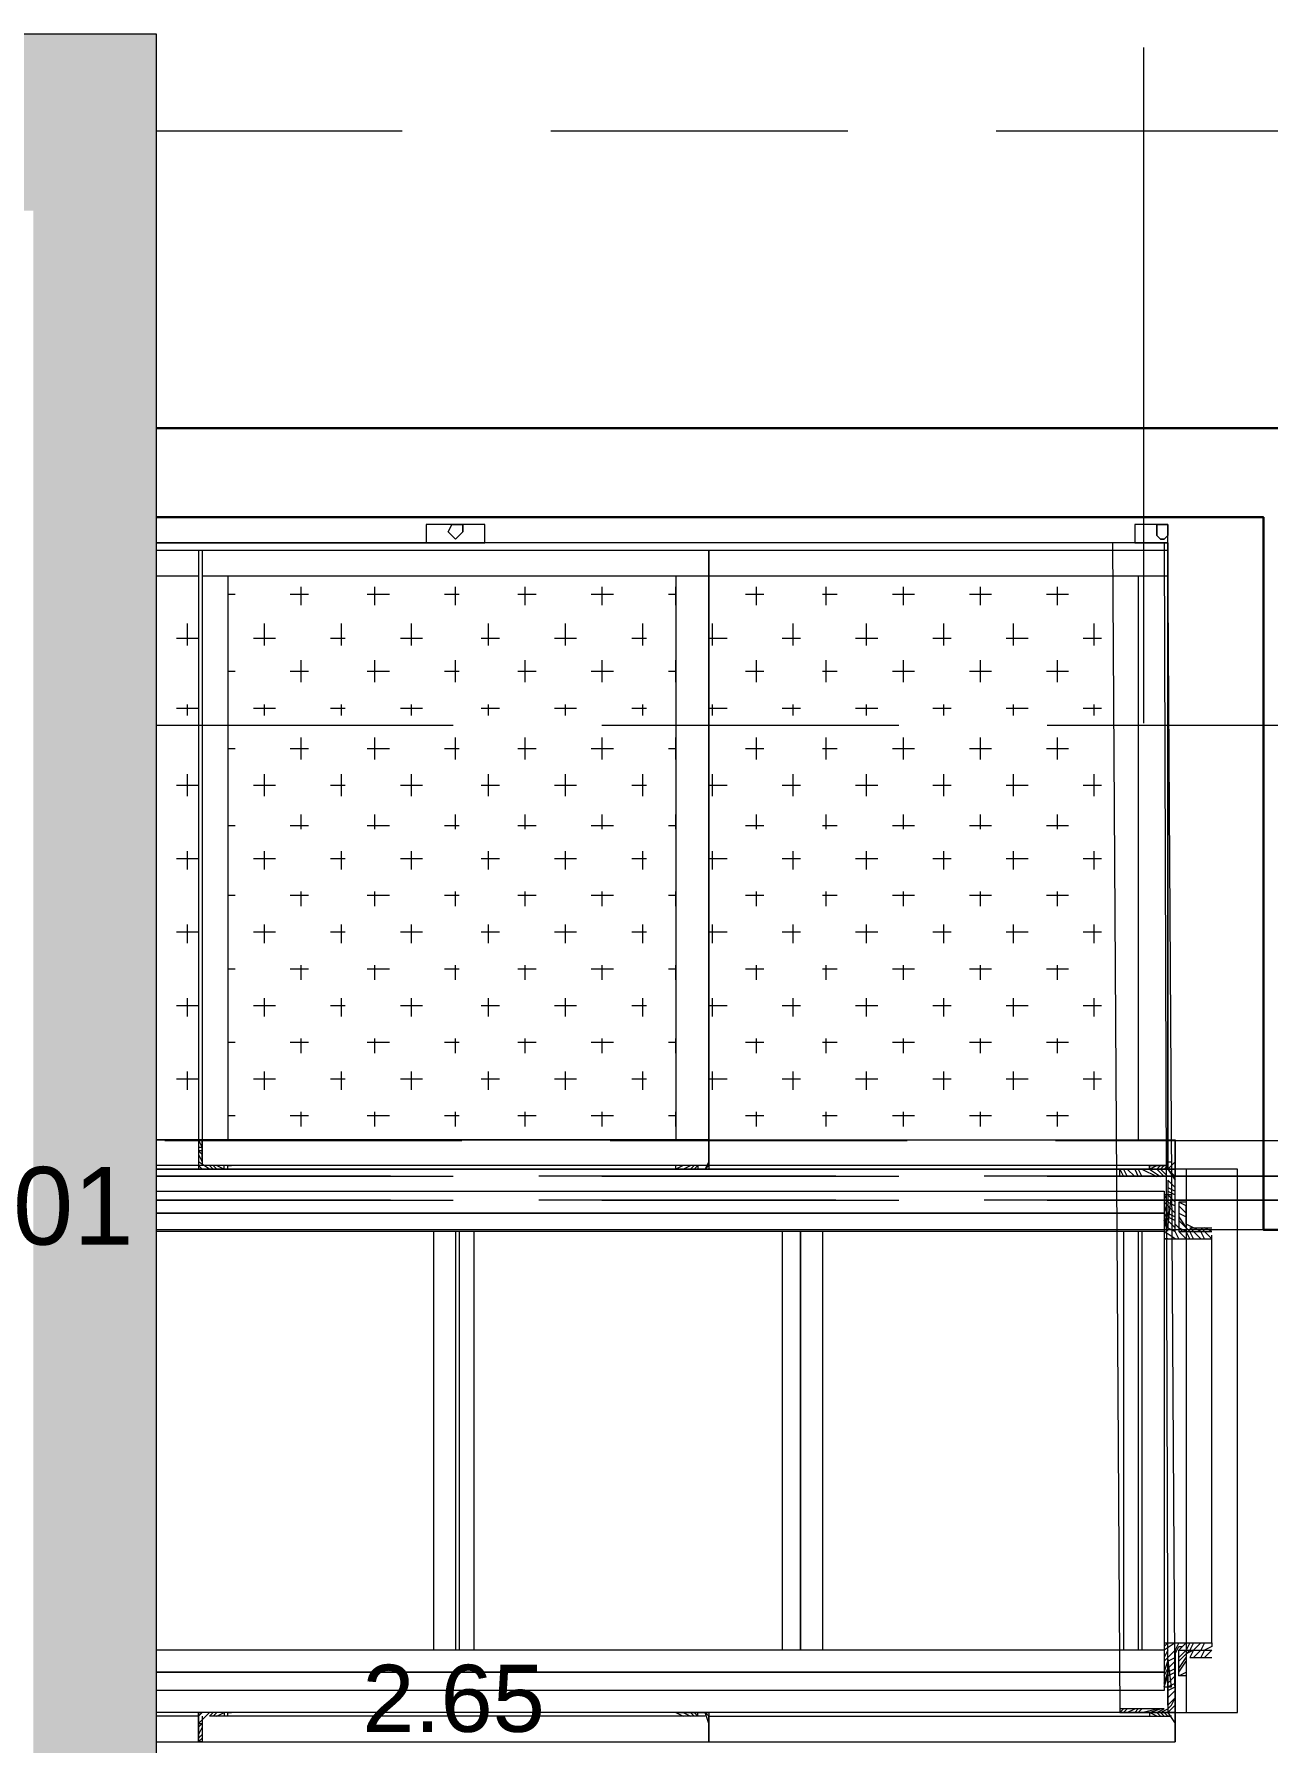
# Model space of a CAD drawing. Header units: metres. Extents: x 149 to 429, y -3 to 162.
# Drawn here: x 366.722 to 368.799, y 107.36 to 110.238 of the extents above; entities that cross this region are included whole.
import ezdxf

# ---------------------------------------------------------------- set-up
doc = ezdxf.new("R2010")
doc.units = ezdxf.units.M
doc.linetypes.add('IMPORT-Dashed _3_', pattern=[0.75, 0.5, -0.25])
doc.layers.add('1053_ARQ_BASE_MATADOURO_dwg', color=7, linetype='Continuous', lineweight=5, true_color=0x767676)
for name, color, linetype, lineweight in [('A-DETL', 7, 'Continuous', 5), ('A-DETL-GENF', 7, 'Continuous', 5), ('A-EQUIPAMENTOS', 7, 'Continuous', 5), ('A-PAREDE', 7, 'Continuous', 30), ('A-VISTA03', 7, 'Continuous', 9), ('A_PROJEÇÃO', 7, 'IMPORT-Dashed _3_', 5), ('PDF_Text', 7, 'Continuous', 5)]:
    doc.layers.add(name, color=color, linetype=linetype, lineweight=lineweight)
doc.styles.add('Arial', font='arial.ttf', dxfattribs={"height": 0.113})
doc.styles.add('Arial_1', font='arial.ttf', dxfattribs={"height": 0.1308})

# ---------------------------------------------------------------- blocks, each defined once
blk = doc.blocks.new('1053_ARQ_BASE_MATADOURO_dwg_arq geral tgov-4039641-TÉRREO 1_20 - Dependente 2')
at = {"layer": 'A-PAREDE', "color": 253, "true_color": 0xaaaaaa, "flags": 128}
for points in [[(34.3046, 25.1882), (32.3266, 25.1882), (32.3266, 26.3882), (30.3125, 26.3882)], [(30.3125, 26.2382), (32.1766, 26.2382), (32.1766, 25.0382), (34.3046, 25.0382)]]:
    blk.add_lwpolyline(points, dxfattribs=at)
at = {"layer": 'A-VISTA03', "color": 253, "true_color": 0xaaaaaa}
blk.add_line((32.1766, 25.0382), (30.3125, 25.0382), dxfattribs=at)
at = {"layer": 'A_PROJEÇÃO', "color": 253, "true_color": 0xaaaaaa}
for p, q in [((32.3266, 25.1882), (30.3125, 25.1882)), ((32.2066, 25.1282), (30.3125, 25.1282)), ((30.3125, 25.1282), (34.3046, 25.1282)), ((32.2066, 25.0882), (30.3125, 25.0882)), ((30.3125, 25.0882), (34.3046, 25.0882))]:
    blk.add_line(p, q, dxfattribs=at)
at = {"layer": 'A_PROJEÇÃO', "color": 253, "true_color": 0xaaaaaa, "flags": 128}
for points in [[(32.7766, 25.1882), (32.7766, 26.8882), (30.3125, 26.8882)], [(30.3125, 25.8882), (55.2046, 25.8882), (55.2046, 15.2832)]]:
    blk.add_lwpolyline(points, dxfattribs=at)
blk = doc.blocks.new('1053_ARQ_BASE_MATADOURO_dwg_EQUIP-4039643-TÉRREO 1_20 - Dependente 2')
at = {"layer": 'A-EQUIPAMENTOS', "color": 253, "true_color": 0xaaaaaa}
for p, q in [((3.8887, 14.8991), (3.8825, 14.9053)), ((3.8887, 14.9114), (3.8949, 14.9114)), ((3.8887, 14.8867), (3.8825, 14.8991)), ((3.9135, 14.862), (3.9073, 14.8682)), ((4.6863, 14.862), (4.6986, 14.8682)), ((4.6986, 14.862), (4.711, 14.8682)), ((4.711, 14.862), (4.7172, 14.8682)), ((5.4405, 14.862), (5.4467, 14.8558)), ((5.4467, 14.862), (5.4591, 14.8558)), ((5.4591, 14.862), (5.4652, 14.8558)), ((5.4652, 14.862), (5.4714, 14.8558)), ((5.4714, 14.862), (5.4962, 14.8558)), ((5.5456, 13.947), (5.5456, 14.862)), ((5.5085, 14.8249), (3.8117, 14.8249)), ((5.5147, 14.8373), (5.5271, 14.8249)), ((5.5147, 14.8249), (5.5271, 14.8187)), ((5.5085, 14.794), (3.8117, 14.794)), ((5.5147, 14.8125), (5.5271, 14.8002)), ((5.5147, 14.7569), (5.5085, 14.7693)), ((5.5332, 14.7878), (5.5456, 14.7693)), ((4.2782, 14.0521), (4.2782, 14.7569)), ((4.3153, 14.0521), (4.3153, 14.7569)), ((4.3215, 14.0521), (4.3215, 14.7569)), ((4.3462, 14.0521), (4.3462, 14.7569)), ((4.8655, 14.0521), (4.8655, 14.7569)), ((4.9336, 14.0521), (4.9336, 14.7569)), ((5.4405, 14.0521), (5.4405, 14.7569)), ((5.4652, 14.0521), (5.4652, 14.7569)), ((5.4714, 14.0521), (5.4714, 14.7569)), ((5.5147, 14.7445), (5.5085, 14.7507)), ((5.5332, 14.7445), (5.5271, 14.7569)), ((5.5147, 14.0521), (5.5085, 14.0335)), ((5.5332, 14.0645), (5.5271, 14.0521)), ((5.5332, 14.0274), (5.5456, 14.0459)), ((5.5085, 14.0212), (3.8117, 14.0212)), ((5.5147, 14.0212), (5.5271, 14.0274)), ((5.5332, 14.0212), (5.5456, 14.0274)), ((5.5332, 14.0088), (5.5456, 14.0212)), ((5.5147, 13.9841), (5.5271, 13.9903)), ((5.5147, 13.9779), (5.5271, 13.9841)), ((5.5456, 14.0026), (5.5332, 14.0026)), ((5.4405, 13.947), (5.4467, 13.9594)), ((5.4467, 13.947), (5.4591, 13.9594)), ((5.4591, 13.947), (5.4652, 13.9594)), ((5.4652, 13.947), (5.4714, 13.9594)), ((5.4714, 13.947), (5.4962, 13.9594)), ((5.5147, 13.9408), (3.8117, 13.9408)), ((3.9011, 13.947), (3.8825, 13.9346)), ((3.8887, 12.9046), (3.8887, 13.9408)), ((3.9135, 13.947), (3.9073, 13.9408)), ((4.6986, 13.947), (4.711, 13.9408)), ((4.711, 13.947), (4.7172, 13.9408)), ((5.4838, 13.947), (5.4962, 13.9408)), ((5.5147, 13.9346), (5.5209, 13.9346)), ((5.5271, 13.947), (5.5271, 13.8975)), ((3.932, 12.9478), (3.932, 13.8975)), ((4.6863, 12.9478), (4.6863, 13.8975)), ((4.7419, 13.8975), (5.5147, 13.8975)), ((5.4652, 12.9478), (5.4652, 13.8975)), ((4.0557, 13.8752), (4.0557, 13.8505)), ((4.1793, 13.8752), (4.1793, 13.8505)), ((4.3153, 13.8752), (4.3153, 13.8505)), ((4.4328, 13.8752), (4.4328, 13.8505)), ((4.5626, 13.8752), (4.5626, 13.8505)), ((4.6863, 13.8752), (4.6863, 13.8505)), ((4.8223, 13.8752), (4.8223, 13.8505)), ((4.9397, 13.8752), (4.9397, 13.8505)), ((5.0696, 13.8752), (5.0696, 13.8505)), ((5.1994, 13.8752), (5.1994, 13.8505)), ((5.3292, 13.8752), (5.3292, 13.8505)), ((3.932, 13.8567), (3.9444, 13.8567)), ((4.0371, 13.8567), (4.068, 13.8567)), ((4.1669, 13.8567), (4.204, 13.8567)), ((4.2968, 13.8567), (4.3215, 13.8567)), ((4.4204, 13.8567), (4.4513, 13.8567)), ((4.5441, 13.8567), (4.5812, 13.8567)), ((4.6739, 13.8567), (4.6863, 13.8567)), ((4.8037, 13.8567), (4.8346, 13.8567)), ((4.9336, 13.8567), (4.9583, 13.8567)), ((5.051, 13.8567), (5.0881, 13.8567)), ((5.1809, 13.8567), (5.2179, 13.8567)), ((5.3107, 13.8567), (5.3478, 13.8567)), ((3.864, 13.8134), (3.864, 13.7825)), ((3.9938, 13.8134), (3.9938, 13.7825)), ((4.1237, 13.8134), (4.1237, 13.7825)), ((4.2411, 13.8134), (4.2411, 13.7825)), ((4.371, 13.8134), (4.371, 13.7825)), ((4.5008, 13.8134), (4.5008, 13.7825)), ((4.6306, 13.8134), (4.6306, 13.7825)), ((4.7481, 13.8134), (4.7481, 13.7825)), ((4.8841, 13.8134), (4.8841, 13.7825)), ((5.0077, 13.8134), (5.0077, 13.7825)), ((5.1376, 13.8134), (5.1376, 13.7825)), ((5.255, 13.8134), (5.255, 13.7825)), ((5.3911, 13.8134), (5.3911, 13.7825)), ((3.8455, 13.7948), (3.8825, 13.7948)), ((3.9753, 13.7948), (4.0124, 13.7948)), ((4.1051, 13.7948), (4.1298, 13.7948)), ((4.2226, 13.7948), (4.2597, 13.7948)), ((4.3586, 13.7948), (4.3895, 13.7948)), ((4.4822, 13.7948), (4.5193, 13.7948)), ((4.6121, 13.7948), (4.6368, 13.7948)), ((4.7419, 13.7948), (4.7728, 13.7948)), ((4.8655, 13.7948), (4.8965, 13.7948)), ((4.9892, 13.7948), (5.0263, 13.7948)), ((5.119, 13.7948), (5.1499, 13.7948)), ((5.2427, 13.7948), (5.2798, 13.7948)), ((5.3725, 13.7948), (5.4034, 13.7948)), ((3.932, 13.733), (3.9444, 13.733)), ((4.0371, 13.733), (4.068, 13.733)), ((4.0557, 13.7516), (4.0557, 13.7268)), ((4.1669, 13.733), (4.204, 13.733)), ((4.1793, 13.7516), (4.1793, 13.7268)), ((4.2968, 13.733), (4.3215, 13.733)), ((4.3153, 13.7516), (4.3153, 13.7268)), ((4.4204, 13.733), (4.4513, 13.733)), ((4.4328, 13.7516), (4.4328, 13.7268)), ((4.5441, 13.733), (4.5812, 13.733)), ((4.5626, 13.7516), (4.5626, 13.7268)), ((4.6739, 13.733), (4.6863, 13.733)), ((4.6863, 13.7516), (4.6863, 13.7268)), ((4.8037, 13.733), (4.8346, 13.733)), ((4.8223, 13.7516), (4.8223, 13.7268)), ((4.9336, 13.733), (4.9583, 13.733)), ((4.9397, 13.7516), (4.9397, 13.7268)), ((5.051, 13.733), (5.0881, 13.733)), ((5.0696, 13.7516), (5.0696, 13.7268)), ((5.1809, 13.733), (5.2179, 13.733)), ((5.1994, 13.7516), (5.1994, 13.7268)), ((5.3107, 13.733), (5.3478, 13.733)), ((5.3292, 13.7516), (5.3292, 13.7268)), ((3.8455, 13.6712), (3.8825, 13.6712)), ((3.864, 13.6897), (3.864, 13.6588)), ((3.9753, 13.6712), (4.0124, 13.6712)), ((3.9938, 13.6897), (3.9938, 13.6588)), ((4.1051, 13.6712), (4.1298, 13.6712)), ((4.1237, 13.6897), (4.1237, 13.6588)), ((4.2226, 13.6712), (4.2597, 13.6712)), ((4.2411, 13.6897), (4.2411, 13.6588)), ((4.3586, 13.6712), (4.3895, 13.6712)), ((4.371, 13.6897), (4.371, 13.6588)), ((4.4822, 13.6712), (4.5193, 13.6712)), ((4.5008, 13.6897), (4.5008, 13.6588)), ((4.6121, 13.6712), (4.6368, 13.6712)), ((4.6306, 13.6897), (4.6306, 13.6588)), ((4.7419, 13.6712), (4.7728, 13.6712)), ((4.7481, 13.6897), (4.7481, 13.6588)), ((4.8655, 13.6712), (4.8965, 13.6712)), ((4.8841, 13.6897), (4.8841, 13.6588)), ((4.9892, 13.6712), (5.0263, 13.6712)), ((5.0077, 13.6897), (5.0077, 13.6588)), ((5.119, 13.6712), (5.1499, 13.6712)), ((5.1376, 13.6897), (5.1376, 13.6588)), ((5.2427, 13.6712), (5.2798, 13.6712)), ((5.255, 13.6897), (5.255, 13.6588)), ((5.3725, 13.6712), (5.4034, 13.6712)), ((5.3911, 13.6897), (5.3911, 13.6588)), ((4.0557, 13.6279), (4.0557, 13.6032)), ((4.1793, 13.6279), (4.1793, 13.6032)), ((4.3153, 13.6279), (4.3153, 13.6032)), ((4.4328, 13.6279), (4.4328, 13.6032)), ((4.5626, 13.6279), (4.5626, 13.6032)), ((4.6863, 13.6279), (4.6863, 13.6032)), ((4.8223, 13.6279), (4.8223, 13.6032)), ((4.9397, 13.6279), (4.9397, 13.6032)), ((5.0696, 13.6279), (5.0696, 13.6032)), ((5.1994, 13.6279), (5.1994, 13.6032)), ((5.3292, 13.6279), (5.3292, 13.6032)), ((3.932, 13.6094), (3.9444, 13.6094)), ((4.0371, 13.6094), (4.068, 13.6094)), ((4.1669, 13.6094), (4.204, 13.6094)), ((4.2968, 13.6094), (4.3215, 13.6094)), ((4.4204, 13.6094), (4.4513, 13.6094)), ((4.5441, 13.6094), (4.5812, 13.6094)), ((4.6739, 13.6094), (4.6863, 13.6094)), ((4.8037, 13.6094), (4.8346, 13.6094)), ((4.9336, 13.6094), (4.9583, 13.6094)), ((5.051, 13.6094), (5.0881, 13.6094)), ((5.1809, 13.6094), (5.2179, 13.6094)), ((5.3107, 13.6094), (5.3478, 13.6094)), ((3.864, 13.5661), (3.864, 13.5352)), ((3.9938, 13.5661), (3.9938, 13.5352)), ((4.1237, 13.5661), (4.1237, 13.5352)), ((4.2411, 13.5661), (4.2411, 13.5352)), ((4.371, 13.5661), (4.371, 13.5352)), ((4.5008, 13.5661), (4.5008, 13.5352)), ((4.6306, 13.5661), (4.6306, 13.5352)), ((4.7481, 13.5661), (4.7481, 13.5352)), ((4.8841, 13.5661), (4.8841, 13.5352)), ((5.0077, 13.5661), (5.0077, 13.5352)), ((5.1376, 13.5661), (5.1376, 13.5352)), ((5.255, 13.5661), (5.255, 13.5352)), ((5.3911, 13.5661), (5.3911, 13.5352)), ((3.8455, 13.5475), (3.8825, 13.5475)), ((3.9753, 13.5475), (4.0124, 13.5475)), ((4.1051, 13.5475), (4.1298, 13.5475)), ((4.2226, 13.5475), (4.2597, 13.5475)), ((4.3586, 13.5475), (4.3895, 13.5475)), ((4.4822, 13.5475), (4.5193, 13.5475)), ((4.6121, 13.5475), (4.6368, 13.5475)), ((4.7419, 13.5475), (4.7728, 13.5475)), ((4.8655, 13.5475), (4.8965, 13.5475)), ((4.9892, 13.5475), (5.0263, 13.5475)), ((5.119, 13.5475), (5.1499, 13.5475)), ((5.2427, 13.5475), (5.2798, 13.5475)), ((5.3725, 13.5475), (5.4034, 13.5475)), ((4.0557, 13.5043), (4.0557, 13.4795)), ((4.1793, 13.5043), (4.1793, 13.4795)), ((4.3153, 13.5043), (4.3153, 13.4795)), ((4.4328, 13.5043), (4.4328, 13.4795)), ((4.5626, 13.5043), (4.5626, 13.4795)), ((4.6863, 13.5043), (4.6863, 13.4795)), ((4.8223, 13.5043), (4.8223, 13.4795)), ((4.9397, 13.5043), (4.9397, 13.4795)), ((5.0696, 13.5043), (5.0696, 13.4795)), ((5.1994, 13.5043), (5.1994, 13.4795)), ((5.3292, 13.5043), (5.3292, 13.4795)), ((3.932, 13.4857), (3.9444, 13.4857)), ((4.0371, 13.4857), (4.068, 13.4857)), ((4.1669, 13.4857), (4.204, 13.4857)), ((4.2968, 13.4857), (4.3215, 13.4857)), ((4.4204, 13.4857), (4.4513, 13.4857)), ((4.5441, 13.4857), (4.5812, 13.4857)), ((4.6739, 13.4857), (4.6863, 13.4857)), ((4.8037, 13.4857), (4.8346, 13.4857)), ((4.9336, 13.4857), (4.9583, 13.4857)), ((5.051, 13.4857), (5.0881, 13.4857)), ((5.1809, 13.4857), (5.2179, 13.4857)), ((5.3107, 13.4857), (5.3478, 13.4857)), ((3.864, 13.4424), (3.864, 13.4115)), ((3.9938, 13.4424), (3.9938, 13.4115)), ((4.1237, 13.4424), (4.1237, 13.4115)), ((4.2411, 13.4424), (4.2411, 13.4115)), ((4.371, 13.4424), (4.371, 13.4115)), ((4.5008, 13.4424), (4.5008, 13.4115)), ((4.6306, 13.4424), (4.6306, 13.4115)), ((4.7481, 13.4424), (4.7481, 13.4115)), ((4.8841, 13.4424), (4.8841, 13.4115)), ((5.0077, 13.4424), (5.0077, 13.4115)), ((5.1376, 13.4424), (5.1376, 13.4115)), ((5.255, 13.4424), (5.255, 13.4115)), ((5.3911, 13.4424), (5.3911, 13.4115)), ((3.8455, 13.4239), (3.8825, 13.4239)), ((3.9753, 13.4239), (4.0124, 13.4239)), ((4.1051, 13.4239), (4.1298, 13.4239)), ((4.2226, 13.4239), (4.2597, 13.4239)), ((4.3586, 13.4239), (4.3895, 13.4239)), ((4.4822, 13.4239), (4.5193, 13.4239)), ((4.6121, 13.4239), (4.6368, 13.4239)), ((4.7419, 13.4239), (4.7728, 13.4239)), ((4.8655, 13.4239), (4.8965, 13.4239)), ((4.9892, 13.4239), (5.0263, 13.4239)), ((5.119, 13.4239), (5.1499, 13.4239)), ((5.2427, 13.4239), (5.2798, 13.4239)), ((5.3725, 13.4239), (5.4034, 13.4239)), ((3.932, 13.3682), (3.9444, 13.3682)), ((4.0371, 13.3682), (4.068, 13.3682)), ((4.0557, 13.3744), (4.0557, 13.3497)), ((4.1669, 13.3682), (4.204, 13.3682)), ((4.1793, 13.3744), (4.1793, 13.3497)), ((4.2968, 13.3682), (4.3215, 13.3682)), ((4.3153, 13.3744), (4.3153, 13.3497)), ((4.4204, 13.3682), (4.4513, 13.3682)), ((4.4328, 13.3744), (4.4328, 13.3497)), ((4.5441, 13.3682), (4.5812, 13.3682)), ((4.5626, 13.3744), (4.5626, 13.3497)), ((4.6739, 13.3682), (4.6863, 13.3682)), ((4.6863, 13.3744), (4.6863, 13.3497)), ((4.8037, 13.3682), (4.8346, 13.3682)), ((4.8223, 13.3744), (4.8223, 13.3497)), ((4.9336, 13.3682), (4.9583, 13.3682)), ((4.9397, 13.3744), (4.9397, 13.3497)), ((5.051, 13.3682), (5.0881, 13.3682)), ((5.0696, 13.3744), (5.0696, 13.3497)), ((5.1809, 13.3682), (5.2179, 13.3682)), ((5.1994, 13.3744), (5.1994, 13.3497)), ((5.3107, 13.3682), (5.3478, 13.3682)), ((5.3292, 13.3744), (5.3292, 13.3497)), ((3.8455, 13.3002), (3.8825, 13.3002)), ((3.864, 13.3188), (3.864, 13.2817)), ((3.9753, 13.3002), (4.0124, 13.3002)), ((3.9938, 13.3188), (3.9938, 13.2817)), ((4.1051, 13.3002), (4.1298, 13.3002)), ((4.1237, 13.3188), (4.1237, 13.2817)), ((4.2226, 13.3002), (4.2597, 13.3002)), ((4.2411, 13.3188), (4.2411, 13.2817)), ((4.3586, 13.3002), (4.3895, 13.3002)), ((4.371, 13.3188), (4.371, 13.2817)), ((4.4822, 13.3002), (4.5193, 13.3002)), ((4.5008, 13.3188), (4.5008, 13.2817)), ((4.6121, 13.3002), (4.6368, 13.3002)), ((4.6306, 13.3188), (4.6306, 13.2817)), ((4.7419, 13.3002), (4.7728, 13.3002)), ((4.7481, 13.3188), (4.7481, 13.2817)), ((4.8655, 13.3002), (4.8965, 13.3002)), ((4.8841, 13.3188), (4.8841, 13.2817)), ((4.9892, 13.3002), (5.0263, 13.3002)), ((5.0077, 13.3188), (5.0077, 13.2817)), ((5.119, 13.3002), (5.1499, 13.3002)), ((5.1376, 13.3188), (5.1376, 13.2817)), ((5.2427, 13.3002), (5.2798, 13.3002)), ((5.255, 13.3188), (5.255, 13.2817)), ((5.3725, 13.3002), (5.4034, 13.3002)), ((5.3911, 13.3188), (5.3911, 13.2817)), ((3.932, 13.2384), (3.9444, 13.2384)), ((4.0371, 13.2384), (4.068, 13.2384)), ((4.0557, 13.257), (4.0557, 13.2199)), ((4.1669, 13.2384), (4.204, 13.2384)), ((4.1793, 13.257), (4.1793, 13.2199)), ((4.2968, 13.2384), (4.3215, 13.2384)), ((4.3153, 13.257), (4.3153, 13.2199)), ((4.4204, 13.2384), (4.4513, 13.2384)), ((4.4328, 13.257), (4.4328, 13.2199)), ((4.5441, 13.2384), (4.5812, 13.2384)), ((4.5626, 13.257), (4.5626, 13.2199)), ((4.6739, 13.2384), (4.6863, 13.2384)), ((4.6863, 13.257), (4.6863, 13.2199)), ((4.8037, 13.2384), (4.8346, 13.2384)), ((4.8223, 13.257), (4.8223, 13.2199)), ((4.9336, 13.2384), (4.9583, 13.2384)), ((4.9397, 13.257), (4.9397, 13.2199)), ((5.051, 13.2384), (5.0881, 13.2384)), ((5.0696, 13.257), (5.0696, 13.2199)), ((5.1809, 13.2384), (5.2179, 13.2384)), ((5.1994, 13.257), (5.1994, 13.2199)), ((5.3107, 13.2384), (5.3478, 13.2384)), ((5.3292, 13.257), (5.3292, 13.2199)), ((3.864, 13.1828), (3.864, 13.1642)), ((3.9938, 13.1828), (3.9938, 13.1642)), ((4.1237, 13.1828), (4.1237, 13.1642)), ((4.2411, 13.1828), (4.2411, 13.1642)), ((4.371, 13.1828), (4.371, 13.1642)), ((4.5008, 13.1828), (4.5008, 13.1642)), ((4.6306, 13.1828), (4.6306, 13.1642)), ((4.7481, 13.1828), (4.7481, 13.1642)), ((4.8841, 13.1828), (4.8841, 13.1642)), ((5.0077, 13.1828), (5.0077, 13.1642)), ((5.1376, 13.1828), (5.1376, 13.1642)), ((5.255, 13.1828), (5.255, 13.1642)), ((5.3911, 13.1828), (5.3911, 13.1642)), ((3.8455, 13.1704), (3.8825, 13.1704)), ((3.9753, 13.1704), (4.0124, 13.1704)), ((4.1051, 13.1704), (4.1298, 13.1704)), ((4.2226, 13.1704), (4.2597, 13.1704)), ((4.3586, 13.1704), (4.3895, 13.1704)), ((4.4822, 13.1704), (4.5193, 13.1704)), ((4.6121, 13.1704), (4.6368, 13.1704)), ((4.7419, 13.1704), (4.7728, 13.1704)), ((4.8655, 13.1704), (4.8965, 13.1704)), ((4.9892, 13.1704), (5.0263, 13.1704)), ((5.119, 13.1704), (5.1499, 13.1704)), ((5.2427, 13.1704), (5.2798, 13.1704)), ((5.3725, 13.1704), (5.4034, 13.1704)), ((4.0557, 13.1271), (4.0557, 13.09)), ((4.1793, 13.1271), (4.1793, 13.09)), ((4.3153, 13.1271), (4.3153, 13.09)), ((4.4328, 13.1271), (4.4328, 13.09)), ((4.5626, 13.1271), (4.5626, 13.09)), ((4.6863, 13.1271), (4.6863, 13.09)), ((4.8223, 13.1271), (4.8223, 13.09)), ((4.9397, 13.1271), (4.9397, 13.09)), ((5.0696, 13.1271), (5.0696, 13.09)), ((5.1994, 13.1271), (5.1994, 13.09)), ((5.3292, 13.1271), (5.3292, 13.09)), ((3.932, 13.1086), (3.9444, 13.1086)), ((4.0371, 13.1086), (4.068, 13.1086)), ((4.1669, 13.1086), (4.204, 13.1086)), ((4.2968, 13.1086), (4.3215, 13.1086)), ((4.4204, 13.1086), (4.4513, 13.1086)), ((4.5441, 13.1086), (4.5812, 13.1086)), ((4.6739, 13.1086), (4.6863, 13.1086)), ((4.8037, 13.1086), (4.8346, 13.1086)), ((4.9336, 13.1086), (4.9583, 13.1086)), ((5.051, 13.1086), (5.0881, 13.1086)), ((5.1809, 13.1086), (5.2179, 13.1086)), ((5.3107, 13.1086), (5.3478, 13.1086)), ((3.864, 13.0653), (3.864, 13.0282)), ((3.9938, 13.0653), (3.9938, 13.0282)), ((4.1237, 13.0653), (4.1237, 13.0282)), ((4.2411, 13.0653), (4.2411, 13.0282)), ((4.371, 13.0653), (4.371, 13.0282)), ((4.5008, 13.0653), (4.5008, 13.0282)), ((4.6306, 13.0653), (4.6306, 13.0282)), ((4.7481, 13.0653), (4.7481, 13.0282)), ((4.8841, 13.0653), (4.8841, 13.0282)), ((5.0077, 13.0653), (5.0077, 13.0282)), ((5.1376, 13.0653), (5.1376, 13.0282)), ((5.255, 13.0653), (5.255, 13.0282)), ((5.3911, 13.0653), (5.3911, 13.0282)), ((3.8455, 13.0529), (3.8825, 13.0529)), ((3.9753, 13.0529), (4.0124, 13.0529)), ((4.1051, 13.0529), (4.1298, 13.0529)), ((4.2226, 13.0529), (4.2597, 13.0529)), ((4.3586, 13.0529), (4.3895, 13.0529)), ((4.4822, 13.0529), (4.5193, 13.0529)), ((4.6121, 13.0529), (4.6368, 13.0529)), ((4.7419, 13.0529), (4.7728, 13.0529)), ((4.8655, 13.0529), (4.8965, 13.0529)), ((4.9892, 13.0529), (5.0263, 13.0529)), ((5.119, 13.0529), (5.1499, 13.0529)), ((5.2427, 13.0529), (5.2798, 13.0529)), ((5.3725, 13.0529), (5.4034, 13.0529)), ((3.932, 12.9788), (3.9444, 12.9788)), ((4.0371, 12.9788), (4.068, 12.9788)), ((4.0557, 12.9973), (4.0557, 12.9664)), ((4.1669, 12.9788), (4.204, 12.9788)), ((4.1793, 12.9973), (4.1793, 12.9664)), ((4.2968, 12.9788), (4.3215, 12.9788)), ((4.3153, 12.9973), (4.3153, 12.9664)), ((4.4204, 12.9788), (4.4513, 12.9788)), ((4.4328, 12.9973), (4.4328, 12.9664)), ((4.5441, 12.9788), (4.5812, 12.9788)), ((4.5626, 12.9973), (4.5626, 12.9664)), ((4.6739, 12.9788), (4.6863, 12.9788)), ((4.6863, 12.9973), (4.6863, 12.9664)), ((4.8037, 12.9788), (4.8346, 12.9788)), ((4.8223, 12.9973), (4.8223, 12.9664)), ((4.9336, 12.9788), (4.9583, 12.9788)), ((4.9397, 12.9973), (4.9397, 12.9664)), ((5.051, 12.9788), (5.0881, 12.9788)), ((5.0696, 12.9973), (5.0696, 12.9664)), ((5.1809, 12.9788), (5.2179, 12.9788)), ((5.1994, 12.9973), (5.1994, 12.9664)), ((5.3107, 12.9788), (5.3478, 12.9788)), ((5.3292, 12.9973), (5.3292, 12.9664)), ((3.8117, 12.9478), (3.8825, 12.9478)), ((3.8117, 12.9046), (5.5147, 12.9046)), ((3.8117, 12.8922), (4.2659, 12.8922))]:
    blk.add_line(p, q, dxfattribs=at)
at = {"layer": 'A-EQUIPAMENTOS', "color": 253, "true_color": 0xaaaaaa, "flags": 128}
for points in [[(3.8117, 14.9114), (5.5271, 14.9114), (5.5271, 14.862), (5.4838, 14.862), (5.5023, 14.8558)], [(5.5271, 14.862), (5.5271, 14.8682), (5.5271, 14.9114), (5.5271, 14.862), (3.8117, 14.862)], [(3.8887, 14.8682), (3.8887, 14.9114), (3.8825, 14.9114), (3.8825, 14.862), (3.8887, 14.862), (3.8825, 14.8682), (3.8117, 14.8682)], [(3.932, 14.8682), (3.932, 14.862), (3.9382, 14.862), (3.932, 14.862), (3.8825, 14.862), (3.8825, 14.9114), (3.8887, 14.9053)], [(4.6924, 14.862), (4.6863, 14.862), (4.7419, 14.862), (4.7419, 14.9114), (4.7419, 14.9053), (4.7419, 14.8991), (4.7419, 14.8867), (4.7419, 14.8805), (4.7357, 14.862), (4.7419, 14.8682)], [(4.7419, 14.862), (4.7419, 14.9114), (4.7419, 14.8682), (5.4838, 14.8682), (5.5209, 14.8682), (5.5147, 14.8682), (5.5085, 14.862)], [(5.5147, 14.862), (5.5271, 14.8805), (5.5271, 14.8867), (5.5271, 14.8991), (5.5271, 14.9053), (5.5271, 14.9114)], [(3.9011, 14.862), (3.8825, 14.8805), (3.8887, 14.8805), (3.8825, 14.8867)], [(5.422, 12.8922), (5.4343, 14.862), (5.5271, 14.862), (5.5147, 12.8922), (3.8117, 12.8922)], [(4.7357, 14.8682), (4.6986, 14.8682), (3.932, 14.8682), (3.9011, 14.8682), (3.9073, 14.862)], [(3.9135, 14.8682), (3.9258, 14.862), (3.9258, 14.8682)], [(4.7172, 14.862), (4.7234, 14.8682), (4.7234, 14.862)], [(5.5023, 14.8682), (5.4962, 14.862), (5.5085, 14.8558), (5.4343, 14.8558), (5.4343, 14.862), (5.4405, 14.8558)], [(5.5085, 14.8682), (5.5023, 14.862), (5.5147, 14.8558), (5.5209, 14.8496), (5.5271, 14.8373), (5.5147, 14.8496), (5.5147, 14.7693), (5.5271, 14.7569), (5.5271, 14.862), (5.4343, 14.862)], [(5.4962, 14.8682), (5.4838, 14.862), (5.4838, 14.8682)], [(5.5085, 12.8922), (5.5147, 14.862), (5.5271, 14.8496)], [(5.5271, 14.8558), (5.5271, 14.862), (5.6322, 14.862), (5.6322, 13.947), (5.5271, 13.947), (5.5271, 13.9594), (5.5209, 13.9532), (5.5147, 13.947), (5.5271, 13.9655)], [(3.8117, 13.9841), (5.5085, 13.9841), (5.5085, 14.8249)], [(5.5085, 14.7445), (5.5085, 14.8187), (5.5147, 14.8002), (5.5271, 14.794)], [(5.5085, 14.8187), (5.5147, 14.8187), (5.5209, 14.8187), (5.5147, 14.7693), (5.5085, 14.7754)], [(5.5209, 14.8187), (5.5147, 14.8187), (5.5271, 14.8125)], [(3.8117, 14.794), (5.5085, 14.794), (5.5147, 14.7754), (5.5271, 14.7693), (5.5271, 14.7631), (5.5332, 14.7507), (5.5394, 14.7507)], [(5.5085, 14.8125), (5.5147, 14.794), (5.5271, 14.7878)], [(5.5085, 14.8002), (5.5147, 14.7878), (5.5271, 14.7754)], [(5.5332, 14.794), (5.5456, 14.7754), (5.5456, 14.8002), (5.5332, 14.8002), (5.5332, 14.7569), (5.5889, 14.7569)], [(5.5456, 14.8002), (5.5332, 14.8002), (5.5456, 14.794)], [(5.5085, 14.0274), (5.5147, 14.0459), (5.5209, 13.9903), (5.5147, 13.9903), (5.5085, 13.9903), (5.5085, 14.0645), (5.5085, 14.7445), (5.5889, 14.7445), (5.5889, 14.7507), (5.5765, 14.7569), (5.5703, 14.7693)], [(5.558, 14.7445), (5.5518, 14.7569), (5.5332, 14.7754)], [(5.5518, 14.7445), (5.5456, 14.7569), (5.5332, 14.7693)], [(5.5456, 14.7445), (5.5332, 14.7569), (5.5889, 14.7569), (5.5765, 14.7693)], [(5.558, 14.7569), (5.5456, 14.7631), (5.5456, 14.7754)], [(5.5703, 14.7445), (5.558, 14.7569), (5.5518, 14.7693), (5.5889, 14.7693)], [(5.5765, 14.7445), (5.5703, 14.7569), (5.558, 14.7693)], [(5.5271, 14.7445), (5.5085, 14.7569), (3.8117, 14.7569)], [(5.5889, 14.7445), (5.5889, 14.0645), (5.5889, 14.0583)], [(5.5271, 14.0645), (5.5085, 14.0521), (3.8117, 14.0521)], [(5.5271, 13.9779), (5.5147, 13.9655), (5.5147, 14.0459), (5.5271, 14.0521), (5.5271, 13.947), (3.8117, 13.947)], [(3.8117, 14.0212), (5.5085, 14.0212), (5.5147, 14.0335), (5.5271, 14.0459), (5.5271, 14.0397), (5.5332, 14.0459), (5.5394, 14.0521)], [(5.5147, 14.0645), (5.5085, 14.0645), (5.5889, 14.0645), (5.5765, 14.0521), (5.5703, 14.0459)], [(5.5765, 14.0645), (5.5703, 14.0521), (5.558, 14.0459), (5.5456, 14.0397), (5.5456, 14.0335), (5.5456, 14.0088), (5.5332, 14.0026), (5.5332, 14.0521), (5.5889, 14.0521)], [(5.558, 14.0645), (5.5518, 14.0521), (5.5332, 14.0335)], [(5.5518, 14.0645), (5.5456, 14.0521), (5.5332, 14.0459)], [(5.5456, 14.0645), (5.5332, 14.0521), (5.5889, 14.0521), (5.5765, 14.0459)], [(5.5703, 14.0645), (5.558, 14.0521), (5.5518, 14.0459), (5.5889, 14.0459)], [(5.5085, 14.0088), (5.5147, 14.0274), (5.5271, 14.0335)], [(5.5085, 14.0026), (5.5147, 14.0088), (5.5271, 14.0212)], [(5.5085, 13.9903), (5.5147, 14.0026), (5.5271, 14.0088)], [(5.5209, 13.9903), (5.5147, 13.9903), (5.5271, 14.0026)], [(5.5023, 13.9408), (5.4962, 13.947), (5.5085, 13.9594), (5.4343, 13.9594), (5.4343, 13.947), (5.4405, 13.9594)], [(5.4838, 13.9408), (5.4838, 13.947), (5.5023, 13.9594)], [(5.5085, 13.9408), (5.5023, 13.947), (5.5147, 13.9594)], [(3.8117, 13.947), (5.5147, 13.947), (5.5271, 13.9346), (5.5271, 13.9223), (5.5271, 13.9161)], [(3.8117, 13.947), (5.5271, 13.947), (5.5271, 13.9408)], [(3.8825, 13.9223), (3.8887, 13.9346), (3.8887, 13.8975), (3.8825, 13.8975), (3.8825, 13.947), (3.932, 13.947), (3.932, 13.9408), (3.9011, 13.9408), (3.9073, 13.947)], [(3.8825, 12.9046), (3.8825, 13.9408), (3.8887, 13.947), (3.8825, 13.947)], [(3.9135, 13.9408), (3.9258, 13.947), (3.9258, 13.9408)], [(3.932, 13.947), (3.932, 13.9408), (3.9382, 13.9408)], [(4.7419, 13.9346), (4.7419, 13.8975), (4.7419, 13.947), (4.6863, 13.947), (4.6863, 13.9408)], [(4.7357, 13.9408), (4.6986, 13.9408), (4.6863, 13.947)], [(4.7172, 13.947), (4.7234, 13.9408), (4.7234, 13.947)], [(4.7419, 13.9408), (4.7419, 12.9046), (4.7419, 13.9408), (4.7357, 13.947), (4.7419, 13.9346), (4.7419, 13.9223), (4.7419, 13.9161)], [(5.5271, 13.9346), (5.5271, 13.8975), (5.5271, 13.947), (5.4838, 13.947), (5.4838, 13.9408), (5.5147, 13.9408), (5.5085, 13.947)], [(3.8117, 13.8975), (5.5271, 13.8975), (5.5271, 13.9099), (5.5271, 13.9037)], [(3.8825, 13.9099), (3.8887, 13.9099), (3.8825, 13.8975), (3.8117, 13.8975)], [(3.8887, 13.9161), (3.8825, 13.9161), (3.8887, 13.9223)], [(4.7419, 13.9037), (4.7419, 13.9099), (4.7419, 13.8975), (3.8887, 13.8975), (3.8949, 13.8975)], [(3.8887, 12.9478), (4.7419, 12.9478), (5.5147, 12.9478)]]:
    blk.add_lwpolyline(points, dxfattribs=at)
for points in [[(4.8965, 14.7569), (4.8965, 14.0521)], [(5.4343, 13.947), (5.5271, 13.947)], [(5.5147, 13.947), (5.5147, 12.8922)], [(4.3648, 12.8613), (4.2659, 12.8613), (4.2659, 12.8922), (4.3648, 12.8922)], [(5.4591, 12.8922), (5.5147, 12.8922), (5.5147, 12.8613), (5.4591, 12.8613)], [(4.3277, 12.8737), (4.3215, 12.8798), (4.3153, 12.886), (4.3091, 12.8798), (4.303, 12.8737), (4.3091, 12.8613), (4.3153, 12.8613), (4.3277, 12.8613), (4.3277, 12.8737), (4.3277, 12.8613), (4.3153, 12.8613), (4.3091, 12.8613), (4.303, 12.8737), (4.3091, 12.8798), (4.3153, 12.886), (4.3215, 12.8798)], [(5.5147, 12.8737), (5.5147, 12.8798), (5.5085, 12.886), (5.5023, 12.886), (5.4962, 12.8798), (5.4962, 12.8737), (5.4962, 12.8613), (5.5023, 12.8613), (5.5147, 12.8613), (5.5147, 12.8737), (5.5147, 12.8613), (5.5023, 12.8613), (5.4962, 12.8613), (5.4962, 12.8737), (5.4962, 12.8798), (5.5023, 12.886), (5.5085, 12.886), (5.5147, 12.8798)]]:
    blk.add_lwpolyline(points, close=True, dxfattribs=at)
blk = doc.blocks.new('1053_ARQ_BASE_MATADOURO_dwg_ARQ GALPAO TGOV-4039645-TÉRREO 1_20 - Dependente 2')
at = {"color": 253, "lineweight": 5, "true_color": 0xaaaaaa}
blk.add_line((-10.0897, 16.0355), (-10.0897, 17.1733), dxfattribs=at)
at = {"extrusion": (0, 0, -1), "zscale": -1, "rotation": 180}
blk.add_blockref('1053_ARQ_BASE_MATADOURO_dwg_EQUIP-4039643-TÉRREO 1_20 - Dependente 2', (15.564, 29.2313), dxfattribs=at)
at = {"lineweight": 5, "insert": (-11.2518, 14.4498), "char_height": 0.113, "width": 0.368001, "attachment_point": 2, "line_spacing_factor": 0.941778, "style": 'Arial'}
blk.add_mtext('2.65', dxfattribs=at)
at = {"layer": 'PDF_Text', "insert": (-11.9939, 15.2881), "char_height": 0.1308, "width": 0.243392, "attachment_point": 1, "line_spacing_factor": 0.941778, "style": 'Arial_1'}
blk.add_mtext('01', dxfattribs=at)
blk = doc.blocks.new('1053_ARQ_BASE_MATADOURO_dwg-3625622-TÉRREO 1_20 - Dependente 2')
for name, p in [('1053_ARQ_BASE_MATADOURO_dwg_arq geral tgov-4039641-TÉRREO 1_20 - Dependente 2', (130.2098, 83.186)), ('1053_ARQ_BASE_MATADOURO_dwg_ARQ GALPAO TGOV-4039645-TÉRREO 1_20 - Dependente 2', (172.2746, 93.0419))]:
    blk.add_blockref(name, p)

msp = doc.modelspace()

# ---------------------------------------------------------------- hatches: boundary and pattern name
at = {"layer": 'A-DETL-GENF', "true_color": 0xffff00}
h = msp.add_hatch(color=2, dxfattribs=at)
h.paths.add_polyline_path([(365.8845, 99.7704), (366.9273, 99.7791), (366.9273, 110.2375), (345.3444, 110.2375), (345.3444, 99.7704), (365.7098, 99.7704)])
h.paths.add_polyline_path([(348.6358, 99.8939), (345.729, 99.8939), (345.729, 109.9402), (366.7201, 109.9402), (366.7201, 99.8939), (349.5005, 99.8939)])

# ---------------------------------------------------------------- linework, layer by layer
at = {"layer": 'A-DETL'}
for p, q in [((366.9273, 110.2375), (345.3444, 110.2375)), ((366.9273, 99.7704), (366.9273, 110.2375))]:
    msp.add_line(p, q, dxfattribs=at)

# ---------------------------------------------------------------- block references
at = {"layer": '1053_ARQ_BASE_MATADOURO_dwg', "color": 253, "true_color": 0xaaaaaa}
msp.add_blockref('1053_ARQ_BASE_MATADOURO_dwg-3625622-TÉRREO 1_20 - Dependente 2', (206.405, 0), dxfattribs=at)

doc.saveas('drawing.dxf')
